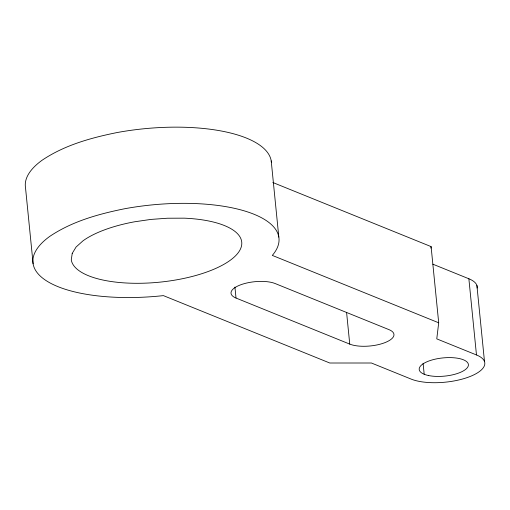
<?xml version="1.0" encoding="UTF-8"?>
<svg xmlns="http://www.w3.org/2000/svg" width="510" height="510" viewBox="0 0 510 510"><rect width="100%" height="100%" fill="white"/><g stroke="black" fill="none" stroke-linecap="round" stroke-linejoin="round"><path stroke-width="0.76" d="M430.912 248.134L431.097 246.604L272.812 182.491M438.702 322.792L436.77 338.876L476.474 354.954A41.202 15.236 -5.7 0 1 468.607 377.068A41.202 15.236 -5.7 0 1 411.124 379.083L371.42 363.005L329.785 363.012L163.398 295.621A123.611 45.702 -5.7 0 1 51.115 283.509A123.611 45.702 -5.7 0 1 49.68 236.442C72.069 221.34 98.507 214.022 124.701 208.737A123.611 45.702 -5.7 0 1 246.215 211.465A123.611 45.702 -5.7 0 1 272.315 255.402L438.702 322.792L431.097 246.604M432.843 264.174L468.868 278.766A41.202 15.236 -5.7 0 1 477.169 288.054M236.022 298.05L349.752 344.11A24.722 9.142 -5.7 0 0 384.247 342.898A24.722 9.142 -5.7 0 0 388.964 329.632L275.234 283.573A24.722 9.142 -5.7 0 0 240.739 284.778A24.722 9.142 -5.7 0 0 236.022 298.05L234.925 287.053M476.895 285.409L484.5 361.596M468.868 278.766L476.474 354.954M423.096 363.26L424.192 374.257M346.615 312.694L349.752 344.11M271.218 160.911L278.823 237.099M33.105 263.791L25.5 187.597A123.611 45.702 -5.7 0 1 42.075 160.255C64.464 145.152 90.907 137.827 117.096 132.549A123.611 45.702 -5.7 0 1 271.397 162.39M72.222 253.381L71.272 259.896A85.705 31.69 -5.7 0 0 150.45 282.903A85.705 31.69 -5.7 0 0 240.07 249.811A85.705 31.69 -5.7 0 0 184.288 218.165L167.414 218.229L150.858 219.421L134.5 221.805A84.877 31.384 -5.7 0 0 82.983 240.828L76.066 247.038L72.222 253.381M428.712 375.57A24.722 9.142 -5.7 0 0 468.186 366.167A24.722 9.142 -5.7 0 0 434.488 359.32A24.722 9.142 -5.7 0 0 428.712 375.57"/></g></svg>
